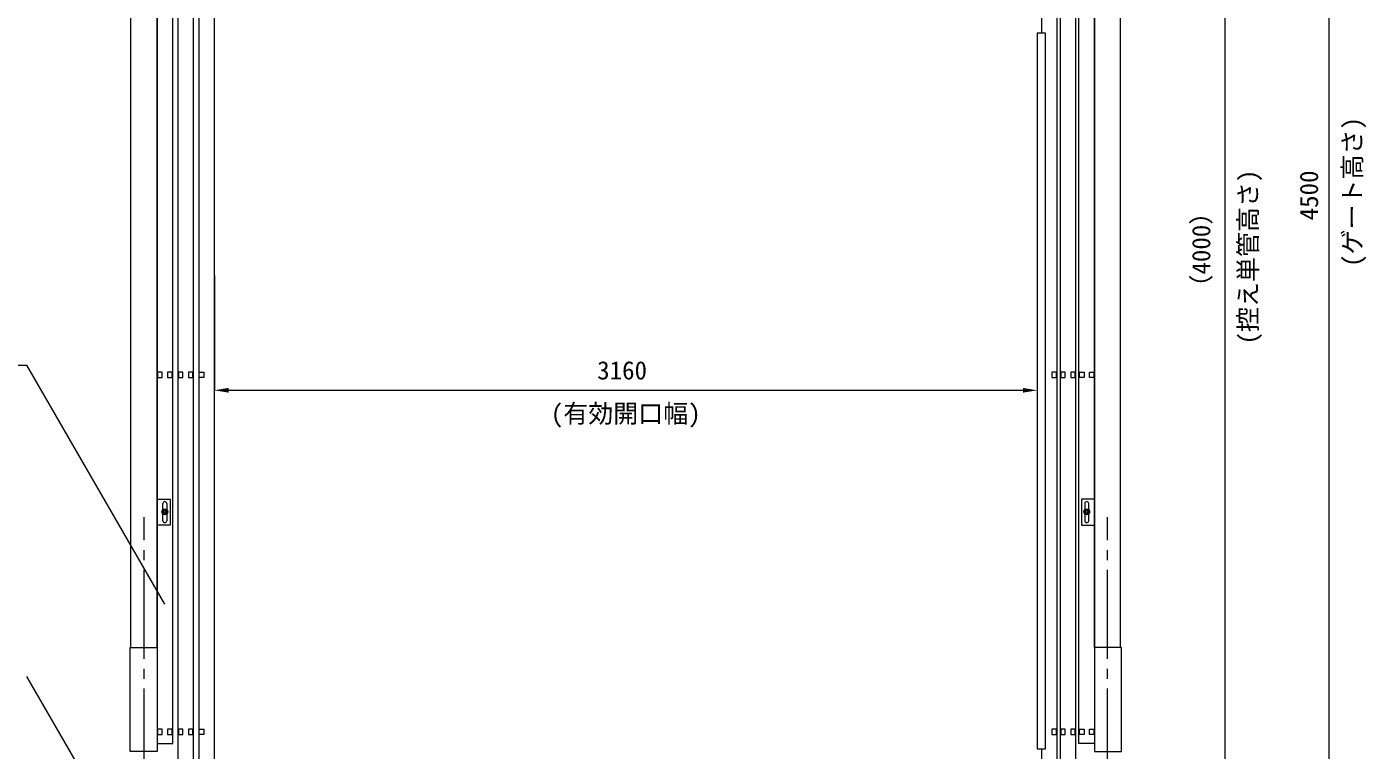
# Model space of a CAD drawing. Units: millimetres, scale not verified. Extents: x -82240 to -62115, y -14438 to 14438.
# Drawn here: x -77840 to -72697, y -11170 to -8391 of the extents above; entities that cross this region are included whole.
import ezdxf
from ezdxf.enums import TextEntityAlignment as Align

# ---------------------------------------------------------------- set-up
doc = ezdxf.new("R2010")
doc.units = ezdxf.units.MM
doc.header["$LTSCALE"] = 38
doc.linetypes.add('CHAIN2', pattern=[12, 9, -1, 1, -1])
for name, color, linetype, lineweight in [('0-6_ﾎﾞﾙﾄ類', 2, 'Continuous', 18), ('0-B_寸法', 3, 'Continuous', 18), ('0-C_側固定棒', 7, 'Continuous', 18), ('0-F_中央走行棒', 7, 'Continuous', 18), ('1-0_中央走行棒右', 7, 'Continuous', 18), ('1-1_中央走行棒左', 7, 'Continuous', 18), ('1-2_通芯', 1, 'CHAIN2', 18), ('1-6_標準柱', 7, 'Continuous', 18), ('1-7_文字', 7, 'Continuous', 18)]:
    doc.layers.add(name, color=color, linetype=linetype, lineweight=lineweight)
doc.styles.add('ＭＳ ゴシック', font='')
doc.styles.get('ＭＳ ゴシック').set_extended_font_data('MS Gothic')

msp = doc.modelspace()

# ---------------------------------------------------------------- linework, layer by layer
at = {"layer": '0-6_ﾎﾞﾙﾄ類'}
for points in [[(-77315.01, -10246.44), (-77319.9, -10254.93), (-77315.01, -10263.45), (-77305.2, -10263.45), (-77300.28, -10254.93), (-77305.2, -10246.44)], [(-73765.2, -10246.44), (-73760.28, -10254.93), (-73765.2, -10263.45), (-73775.01, -10263.45), (-73779.9, -10254.93), (-73775.01, -10246.44)]]:
    msp.add_lwpolyline(points, close=True, dxfattribs=at)
for centre, radius in [((-77310.09, -10254.93), 11.01), ((-77310.09, -10254.93), 8.49), ((-77310.09, -10254.93), 4.77), ((-77310.09, -10254.93), 4.23), ((-73770.09, -10254.93), 11.01), ((-73770.09, -10254.93), 8.49), ((-73770.09, -10254.93), 4.77), ((-73770.09, -10254.93), 4.23)]:
    msp.add_circle(centre, radius, dxfattribs=at)
for centre, start, end in [((-77310.09, -10254.93), 132.757, 167.243), ((-77310.09, -10254.93), 192.757, 227.243), ((-77310.09, -10254.93), 72.757, 107.243), ((-77310.09, -10254.93), 252.757, 287.243), ((-77310.09, -10254.93), 12.757, 47.243), ((-77310.09, -10254.93), 312.757, 347.243), ((-73770.09, -10254.93), 132.757, 167.243), ((-73770.09, -10254.93), 192.757, 227.243), ((-73770.09, -10254.93), 72.757, 107.243), ((-73770.09, -10254.93), 252.757, 287.243), ((-73770.09, -10254.93), 12.757, 47.243), ((-73770.09, -10254.93), 312.757, 347.243)]:
    msp.add_arc(centre, 8.91, start, end, dxfattribs=at)
at = {"layer": '0-B_寸法'}
for p, q in [((-72840.09, -6830.49), (-72840.09, -11220.51)), ((-73240.11, -7330.5), (-73240.11, -11220.51)), ((-77120.1, -9346.89), (-77120.1, -9788.49)), ((-73960.11, -9346.89), (-73960.11, -9788.49)), ((-77065.11, -9787.5), (-74015.1, -9787.5))]:
    msp.add_line(p, q, dxfattribs=at)
at = {"layer": '0-B_寸法', "color": 91}
for points in [[(-77065.11, -9778.32), (-77120.1, -9787.5), (-77065.11, -9796.68)], [(-74015.1, -9778.32), (-73960.11, -9787.5), (-74015.1, -9796.68)]]:
    msp.add_solid(points, dxfattribs=at)
at = {"layer": '0-C_側固定棒'}
for points in [[(-77280.09, -11089.95), (-77280.09, -7474.95), (-77340.09, -7474.95), (-77340.09, -11144.94), (-77280.09, -11144.94)], [(-73800.09, -11089.95), (-73800.09, -7474.95), (-73740.09, -7474.95), (-73740.09, -11144.94), (-73800.09, -11144.94)], [(-77337.75, -9738.45), (-77320.44, -9738.45), (-77320.44, -9718.44), (-77337.75, -9718.44)], [(-77299.74, -9738.45), (-77282.46, -9738.45), (-77282.46, -9718.44), (-77299.74, -9718.44)], [(-73780.44, -9738.45), (-73797.75, -9738.45), (-73797.75, -9718.44), (-73780.44, -9718.44)], [(-73742.46, -9738.45), (-73759.74, -9738.45), (-73759.74, -9718.44), (-73742.46, -9718.44)], [(-77337.75, -11109.93), (-77320.44, -11109.93), (-77320.44, -11089.95), (-77337.75, -11089.95)], [(-77299.74, -11109.93), (-77282.46, -11109.93), (-77282.46, -11089.95), (-77299.74, -11089.95)], [(-73780.44, -11109.93), (-73797.75, -11109.93), (-73797.75, -11089.95), (-73780.44, -11089.95)], [(-73742.46, -11109.93), (-73759.74, -11109.93), (-73759.74, -11089.95), (-73742.46, -11089.95)]]:
    msp.add_lwpolyline(points, close=True, dxfattribs=at)
at = {"layer": '0-F_中央走行棒'}
for points in [[(-77260.11, -7095.51), (-77260.11, -11214.93), (-77200.11, -11214.93), (-77200.11, -7035.51)], [(-73872.09, -7043.49), (-73872.09, -11214.93), (-73812.09, -11214.93), (-73812.09, -7292.25)]]:
    msp.add_lwpolyline(points, dxfattribs=at)
for points in [[(-77257.74, -9738.45), (-77240.46, -9738.45), (-77240.46, -9718.44), (-77257.74, -9718.44)], [(-77219.76, -9738.45), (-77202.45, -9738.45), (-77202.45, -9718.44), (-77219.76, -9718.44)], [(-73869.75, -9738.45), (-73852.44, -9738.45), (-73852.44, -9718.44), (-73869.75, -9718.44)], [(-73831.74, -9738.45), (-73814.46, -9738.45), (-73814.46, -9718.44), (-73831.74, -9718.44)], [(-77257.74, -11109.93), (-77240.46, -11109.93), (-77240.46, -11089.95), (-77257.74, -11089.95)], [(-77219.76, -11109.93), (-77202.45, -11109.93), (-77202.45, -11089.95), (-77219.76, -11089.95)], [(-73869.75, -11109.93), (-73852.44, -11109.93), (-73852.44, -11089.95), (-73869.75, -11089.95)], [(-73831.74, -11109.93), (-73814.46, -11109.93), (-73814.46, -11089.95), (-73831.74, -11089.95)]]:
    msp.add_lwpolyline(points, close=True, dxfattribs=at)
at = {"layer": '1-0_中央走行棒右'}
for points in [[(-73939.11, -6994.95), (-73944.09, -6994.95), (-73944.09, -8414.94)], [(-73944.09, -11164.95), (-73944.09, -11214.93), (-73884.09, -11214.93), (-73884.09, -7031.49)]]:
    msp.add_lwpolyline(points, dxfattribs=at)
for points in [[(-73960.11, -11164.95), (-73928.1, -11164.95), (-73928.1, -8414.94), (-73960.11, -8414.94)], [(-73903.74, -9738.45), (-73886.46, -9738.45), (-73886.46, -9718.44), (-73903.74, -9718.44)], [(-73903.74, -11109.93), (-73886.46, -11109.93), (-73886.46, -11089.95), (-73903.74, -11089.95)]]:
    msp.add_lwpolyline(points, close=True, dxfattribs=at)
at = {"layer": '1-1_中央走行棒左'}
msp.add_lwpolyline([(-77180.1, -7015.5), (-77180.1, -11214.93), (-77120.1, -11214.93), (-77120.1, -6994.95), (-77125.11, -6994.95)], dxfattribs=at)
for points in [[(-77160.45, -9738.45), (-77177.76, -9738.45), (-77177.76, -9718.44), (-77160.45, -9718.44)], [(-77160.45, -11109.93), (-77177.76, -11109.93), (-77177.76, -11089.95), (-77160.45, -11089.95)]]:
    msp.add_lwpolyline(points, close=True, dxfattribs=at)
at = {"layer": '1-2_通芯'}
for p, q in [((-77390.1, -12187.5), (-77390.1, -10275.51)), ((-73690.11, -12187.5), (-73690.11, -10275.51))]:
    msp.add_line(p, q, dxfattribs=at)
at = {"layer": '1-6_標準柱'}
for p, q in [((-77440.11, -10775.49), (-77440.11, -7325.49)), ((-77340.09, -10775.49), (-77340.09, -7325.49)), ((-73740.09, -10775.49), (-73740.09, -7325.49)), ((-73640.1, -10775.49), (-73640.1, -7325.49)), ((-77317.59, -10246.89), (-77317.59, -10222.5)), ((-77302.59, -10222.5), (-77302.59, -10246.89)), ((-73777.59, -10222.5), (-73777.59, -10246.89)), ((-73762.59, -10246.89), (-73762.59, -10222.5)), ((-77317.59, -10288.5), (-77317.59, -10263)), ((-77302.59, -10263), (-77302.59, -10288.5)), ((-73777.59, -10263), (-73777.59, -10288.5)), ((-73762.59, -10288.5), (-73762.59, -10263))]:
    msp.add_line(p, q, dxfattribs=at)
for points in [[(-77340.09, -10205.49), (-77290.11, -10205.49), (-77290.11, -10305.51), (-77340.09, -10305.51)], [(-73740.09, -10205.49), (-73790.1, -10205.49), (-73790.1, -10305.51), (-73740.09, -10305.51)], [(-77443.29, -10775.49), (-77340.09, -10775.49), (-77340.09, -11175.51), (-77443.29, -11175.51)], [(-73636.89, -10775.49), (-73740.09, -10775.49), (-73740.09, -11175.51), (-73636.89, -11175.51)]]:
    msp.add_lwpolyline(points, close=True, dxfattribs=at)
for centre, start, end in [((-77310.09, -10222.5), 0, 180), ((-73770.09, -10222.5), 0, 180), ((-77310.09, -10288.5), 180, 0), ((-73770.09, -10288.5), 180, 0)]:
    msp.add_arc(centre, 7.5, start, end, dxfattribs=at)
at = {"layer": '1-7_文字'}
for p, q in [((-78268.5, -9691.53), (-77840.1, -9691.53)), ((-77839.74, -9691.53), (-77840.1, -9691.53)), ((-77309.73, -10609.53), (-77839.74, -9691.53)), ((-77840.1, -10887.51), (-77840.46, -10887.51)), ((-77612.61, -11281.5), (-77840.1, -10887.51))]:
    msp.add_line(p, q, dxfattribs=at)

# ---------------------------------------------------------------- texts
at = {"layer": '0-B_寸法', "style": 'ＭＳ ゴシック'}
for s, p in [('(ゲート高さ)', (-72694.5, -9313.5)), ('4500', (-72860.49, -9134.58)), ('(控え単管高さ)', (-73094.49, -9611.49)), ('（4000）', (-73274.34, -9438.93))]:
    msp.add_text(s, height=70.38, rotation=90, dxfattribs=at).set_placement(p, align=Align.BOTTOM_LEFT)
for s, p in [('3160', (-75650.04, -9767.1)), ('(有効開口幅)', (-75828.09, -9933.09))]:
    msp.add_text(s, height=70.38, dxfattribs=at).set_placement(p, align=Align.BOTTOM_LEFT)

doc.saveas('drawing.dxf')
